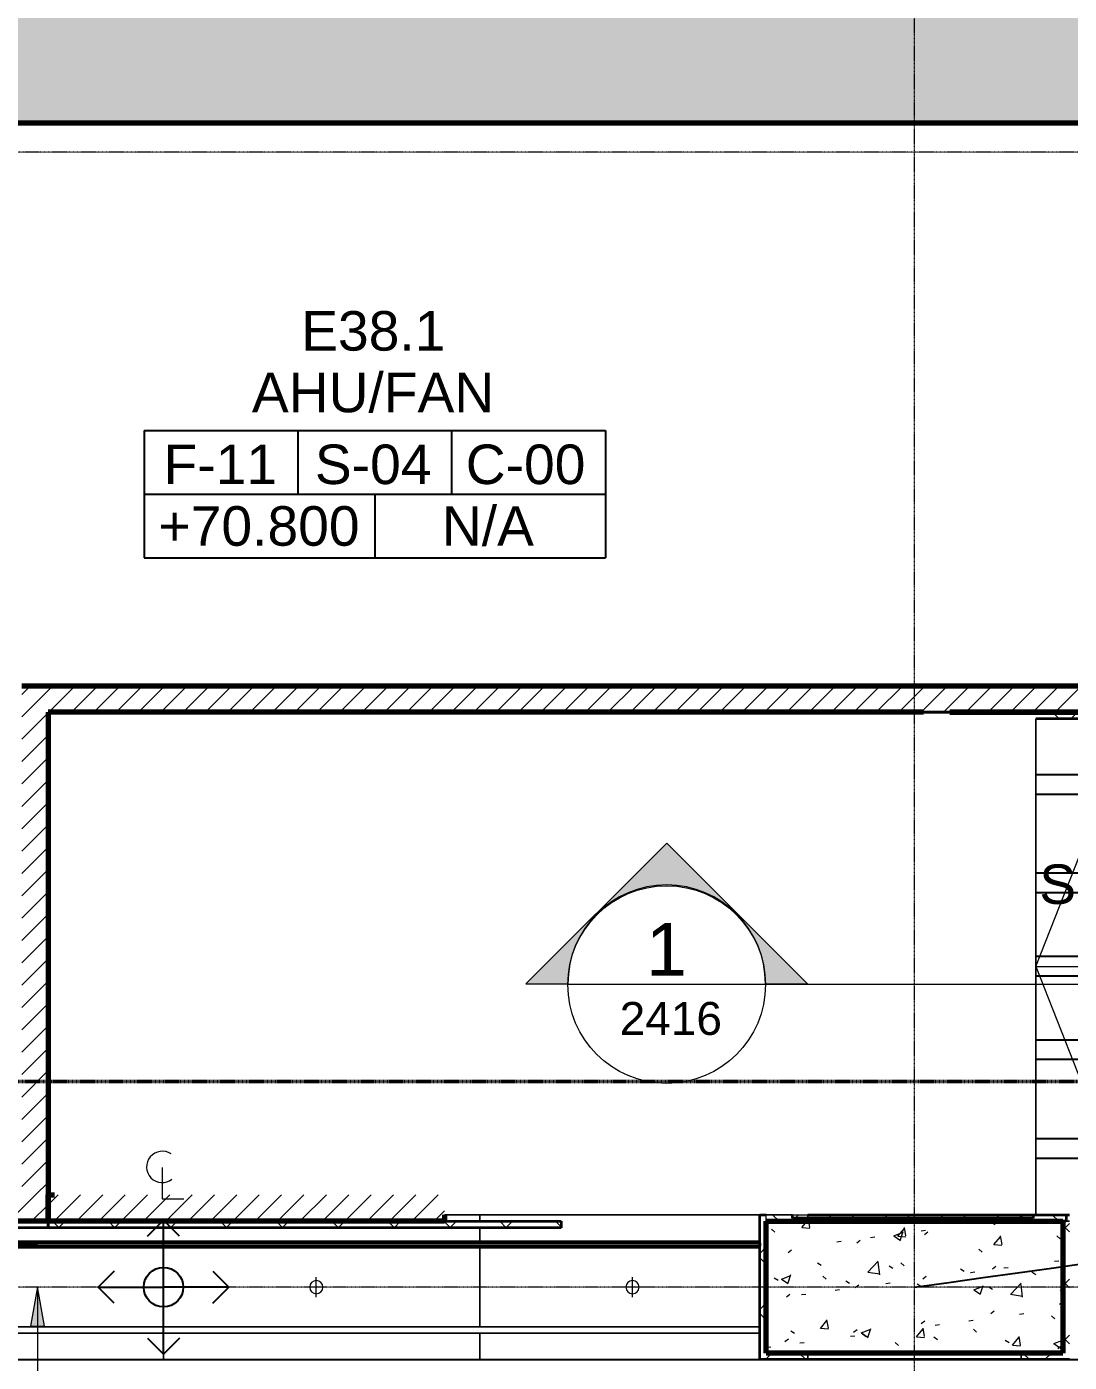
# Model space of a CAD drawing. Header units: millimetres. Extents: x -853228 to -744682, y -17776 to 32484.
# Drawn here: x -842620 to -834707, y 3009 to 13147 of the extents above; entities that cross this region are included whole.
import ezdxf
from ezdxf.xclip import XClip

# ---------------------------------------------------------------- set-up
doc = ezdxf.new("R2010")
doc.units = ezdxf.units.MM
doc.header["$XCLIPFRAME"] = 0
doc.linetypes.add('DPA_Grid _ Level 100', pattern=[10, 5.5, -1.6, 1.3, -1.6])
for name, color, linetype, lineweight in [('A-ANNO-NOTE', 3, 'Continuous', 25), ('A-CLNG', 2, 'Continuous', 9), ('A-CLNG-PATT', 2, 'Continuous', 9), ('A-COLS', 5, 'Continuous', 70), ('A-COLS-E', 1, 'Continuous', 35), ('A-DETL-GENF', 2, 'Continuous', 9), ('A-FLOR-E', 2, 'Continuous', 35), ('A-GLAZ-CURT', 2, 'Continuous', 9), ('A-ROOM-IDEN', 3, 'Continuous', 25), ('A-ROOM-LINE', 3, 'Continuous', 25), ('A-WALL', 5, 'Continuous', 35), ('A-WALL-FNSH', 2, 'Continuous', 35), ('A-WALL-PATT', 1, 'Continuous', 9), ('E-LITE-EQPM', 2, 'Continuous', 9), ('G-ANNO-SECL', 3, 'Continuous', 9), ('G-ANNO-TEXT', 3, 'Continuous', 9), ('I-WALL-E', 2, 'Continuous', 35), ('S-GRID', 251, 'Continuous', 9), ('WALL-E', 2, 'Continuous', 9)]:
    doc.layers.add(name, color=color, linetype=linetype, lineweight=lineweight)
doc.styles.add('Arial', font='arial.ttf', dxfattribs={"height": 400})
doc.styles.add('Arial_1', font='arial.ttf', dxfattribs={"height": 250})
doc.styles.add('Arial_2', font='arial.ttf', dxfattribs={"height": 300})
pattern_1 = [(50, (0, 0), (728.7365, -63.75582), [76.2, -838.2]), (355, (0, 0), (-140.9716, 764.2276), [60.96, -670.56]), (100.451, (60.7, -5.3), (587.77, 700.46675), [64.76, -712.36]), (46.184, (0, 203.2), (1084.3162, -168.171), [114.3, -1257.3]), (96.636, (90.4, 189.2), (949.6099, 989.7098), [97.14, -1068.54]), (351.184, (0, 203.2), (949.6206, 989.7012), [91.44, -1005.84]), (21, (101.6, 152.4), (606.45787, -409.06057), [76.2, -838.2]), (326, (101.6, 152.4), (247.20834, 736.7529), [60.96, -670.56]), (71.451, (152.14, 118.3), (853.66825, 327.6855), [64.76, -712.36]), (37.5, (0, 0), (12.35469, 338.22012), [33.528, -628.904, 33.528, -647.192, -673.1]), (37.5, (0, 0), (12.35469, 338.22012), [-1343.152, 33.528, -639.572]), (7.5, (0, 0), (267.27887, 400.72213), [33.528, -354.584, 33.528, -613.664, -256.54]), (7.5, (0, 0), (267.27887, 400.72213), [-1035.304, 33.528, -223.012]), (327.5, (-226.57, 0), (542.36333, -22.915345), [33.528, -220.472, 33.528, -758.952, -1051.56]), (327.5, (-226.57, 0), (542.36333, -22.915345), [-1046.48, 33.528, -1018.032]), (317.5, (-328.17, 0), (592.51696, 101.7071), [33.528, -296.672, 33.528, -492.76, -746.76]), (317.5, (-328.17, 0), (592.51696, 101.7071), [-856.488, 33.528, -713.232])]
pattern_2 = [(45, (0, 0), (-84.852814, 84.852814), [])]
pattern_3 = [(45, (0, 0), (-212.13203, 212.13203), []), (135, (0, 0), (-212.13203, -212.13203), [])]

# ---------------------------------------------------------------- blocks, each defined once
blk = doc.blocks.new('Arrow-Stair_Ramp-Direction _EWP-Down_ - Arrow Stair Line-18595492-4281-01 ENLARGED LOWER PLATFORM LEVEL - REFLECTED CEILING PLAN - SHEET 2')
at = {"layer": 'A-DETL-GENF', "lineweight": 9}
for q in [(954, 2632), (-305, 750), (954, -1132)]:
    blk.add_line((1693, 750), q, dxfattribs=at)
blk.add_circle((-305, 750), 30, dxfattribs=at)
blk = doc.blocks.new('DPA_Room Tag Box - Standard-4486259-4281-01 ENLARGED LOWER PLATFORM LEVEL - REFLECTED CEILING PLAN - SHEET 2')
at = {"layer": 'A-ROOM-LINE'}
for p, q in [((-17.5, -2.94), (-17.5, -12.6)), ((-17.5, -2.94), (17.5, -2.94)), ((-5.83, -2.94), (-5.83, -7.77)), ((5.83, -2.94), (5.83, -7.77)), ((17.5, -2.94), (17.5, -12.6)), ((-17.5, -7.77), (17.5, -7.77)), ((0, -7.77), (0, -12.6)), ((-17.5, -12.6), (17.5, -12.6))]:
    blk.add_line(p, q, dxfattribs=at)
blk = doc.blocks.new('M_Centreline - Centreline-12570908-4281-01 ENLARGED LOWER PLATFORM LEVEL - REFLECTED CEILING PLAN - SHEET 2')
at = {"layer": 'A-ANNO-NOTE', "lineweight": 18}
for p, q in [((-0.01, 0.59), (-0.01, -1.79)), ((-0.01, -1.79), (1.62, -1.79))]:
    blk.add_line(p, q, dxfattribs=at)
blk.add_arc((-0.01, 0.63), 1.19, 55.7755, 308.0372, dxfattribs=at)
blk = doc.blocks.new('DPA_AN_Setting out - Center-8732820-4281-01 ENLARGED LOWER PLATFORM LEVEL - REFLECTED CEILING PLAN - SHEET 2')
at = {"layer": 'A-ANNO-NOTE'}
for p, q in [((-1.21, 3.88), (0, 5.08)), ((1.21, 3.88), (0, 5.08)), ((0, 0), (0, 5.08)), ((-3.74, 1.21), (-4.95, 0)), ((3.74, 1.21), (4.95, 0)), ((-3.74, -1.21), (-4.95, 0)), ((-4.95, 0), (0, 0)), ((4.95, 0), (0, 0)), ((3.74, -1.21), (4.95, 0)), ((0, -5.08), (0, 0)), ((-1.21, -3.88), (0, -5.08)), ((1.21, -3.88), (0, -5.08))]:
    blk.add_line(p, q, dxfattribs=at)
blk.add_circle((0, 0), 1.5, dxfattribs=at)
blk = doc.blocks.new('DPA_AN_Section Line - UP-Left-16619271-4281-01 ENLARGED LOWER PLATFORM LEVEL - REFLECTED CEILING PLAN - SHEET 2')
at = {"layer": 'A-ANNO-NOTE', "lineweight": 9}
h = blk.add_hatch(color=256, dxfattribs=at)
edge = h.paths.add_edge_path()
edge.add_line((-7.5, 0.03), (-10.68, 0.03))
edge.add_line((-10.68, 0.03), (0, 10.71))
edge.add_line((0, 10.71), (10.68, 0.03))
edge.add_line((10.68, 0.03), (7.5, 0.03))
edge.add_arc((0, 0.03), 7.5, 0, 180)
at = {"layer": 'A-ANNO-NOTE', "lineweight": 18}
for p, q in [((0, 10.71), (-10.68, 0.03)), ((10.68, 0.03), (0, 10.71)), ((-10.68, 0.03), (-7.5, 0.03)), ((7.5, 0.03), (10.68, 0.03)), ((-7.5, 0), (7.5, 0))]:
    blk.add_line(p, q, dxfattribs=at)
at = {"layer": 'A-ANNO-NOTE', "lineweight": 9}
blk.add_line((7.5, 0), (150, 0), dxfattribs=at)
at = {"layer": 'A-ANNO-NOTE', "lineweight": 18}
blk.add_circle((0, -0.03), 7.5, dxfattribs=at)
blk.add_arc((0, 0.03), 7.5, 0, 180, dxfattribs=at)
blk = doc.blocks.new('*U393')
at = {"layer": 'S-GRID', "linetype": 'DPA_Grid _ Level 100'}
for p, q in [((-34200, -21354.7), (-34200, 16961.2)), ((22800, 8615), (-50209.7, 8615)), ((22800, 0), (-50209.7, 0))]:
    blk.add_line(p, q, dxfattribs=at)
blk = doc.blocks.new('Ceilings 41 - Ceilings 41-4377374-4281-01 ENLARGED LOWER PLATFORM LEVEL - REFLECTED CEILING PLAN - SHEET 2')
at = {"layer": 'A-CLNG'}
for p, q in [((-834958, 4079), (-837007, 4079)), ((-837007, 4079), (-834707, 4079)), ((-834707, 4079), (-834958, 4079))]:
    blk.add_line(p, q, dxfattribs=at)
blk = doc.blocks.new('System Panel - DPA-AR_Metal Ceiling Rectangular Panel-V24-4281-01 ENLARGED LOWER PLATFORM LEVEL - REFLECTED CEILING PLAN - SHEET 2')
at = {"layer": 'A-GLAZ-CURT'}
for p, q in [((-843982, 4029), (-843982, 3929)), ((-843982, 3929), (-843982, 4029)), ((-841582, 3929), (-841582, 4029)), ((-841582, 4029), (-841582, 3929)), ((-843982, 3929), (-841582, 3929)), ((-841582, 3929), (-843982, 3929))]:
    blk.add_line(p, q, dxfattribs=at)
blk = doc.blocks.new('System Panel - DPA-AR_Metal Ceiling Rectangular Panel-V25-4281-01 ENLARGED LOWER PLATFORM LEVEL - REFLECTED CEILING PLAN - SHEET 2')
at = {"layer": 'A-GLAZ-CURT'}
for p, q in [((-839182, 4129), (-839449, 4129)), ((-839449, 4129), (-839182, 4129)), ((-839182, 4079), (-839182, 4129)), ((-839182, 4129), (-839182, 4079)), ((-841582, 4029), (-841582, 3929)), ((-841582, 3929), (-841582, 4029)), ((-839182, 3929), (-839182, 4029)), ((-839182, 4029), (-839182, 3929)), ((-841582, 3929), (-839182, 3929)), ((-839182, 3929), (-841582, 3929))]:
    blk.add_line(p, q, dxfattribs=at)
blk = doc.blocks.new('System Panel - DPA-AR_Metal Ceiling Rectangular Panel-V26-4281-01 ENLARGED LOWER PLATFORM LEVEL - REFLECTED CEILING PLAN - SHEET 2')
at = {"layer": 'A-GLAZ-CURT'}
for p, q in [((-837057, 4129), (-839182, 4129)), ((-839182, 4129), (-839182, 4079)), ((-839182, 4079), (-839182, 4129)), ((-839182, 4129), (-837057, 4129)), ((-839182, 4029), (-839182, 3929)), ((-839182, 3929), (-839182, 4029)), ((-839182, 3929), (-837057, 3929)), ((-837057, 3929), (-839182, 3929))]:
    blk.add_line(p, q, dxfattribs=at)
blk = doc.blocks.new('System Panel - DPA-AR_Metal Ceiling Rectangular Panel-V15-4281-01 ENLARGED LOWER PLATFORM LEVEL - REFLECTED CEILING PLAN - SHEET 2')
at = {"layer": 'A-GLAZ-CURT'}
for p, q in [((-816382, 4129), (-818782, 4129)), ((-818782, 4129), (-818782, 3929)), ((-818782, 3929), (-818782, 4129)), ((-818782, 4129), (-816382, 4129)), ((-816382, 3929), (-816382, 4129)), ((-816382, 4129), (-816382, 3929)), ((-818782, 3929), (-816382, 3929)), ((-816382, 3929), (-818782, 3929))]:
    blk.add_line(p, q, dxfattribs=at)
blk = doc.blocks.new('System Panel - DPA-AR_Metal Ceiling Rectangular Panel-V27-4281-01 ENLARGED LOWER PLATFORM LEVEL - REFLECTED CEILING PLAN - SHEET 2')
at = {"layer": 'A-GLAZ-CURT'}
for p, q in [((-837057, 3229), (-839182, 3229)), ((-839182, 3229), (-839182, 3029)), ((-839182, 3029), (-839182, 3229)), ((-839182, 3229), (-837057, 3229)), ((-839182, 3029), (-837057, 3029)), ((-837057, 3029), (-839182, 3029))]:
    blk.add_line(p, q, dxfattribs=at)
blk = doc.blocks.new('System Panel - DPA-AR_Metal Ceiling Rectangular Panel-13139299-4281-01 ENLARGED LOWER PLATFORM LEVEL - REFLECTED CEILING PLAN - SHEET 2')
at = {"layer": 'A-GLAZ-CURT'}
for p, q in [((-818782, 3879), (-821182, 3879)), ((-821182, 3879), (-821182, 3279)), ((-821182, 3279), (-821182, 3879)), ((-821182, 3879), (-818782, 3879)), ((-818782, 3279), (-818782, 3879)), ((-818782, 3879), (-818782, 3279)), ((-821182, 3279), (-818782, 3279)), ((-818782, 3279), (-821182, 3279))]:
    blk.add_line(p, q, dxfattribs=at)
blk = doc.blocks.new('System Panel - DPA-AR_Metal Ceiling Rectangular Panel-V29-4281-01 ENLARGED LOWER PLATFORM LEVEL - REFLECTED CEILING PLAN - SHEET 2')
at = {"layer": 'A-GLAZ-CURT'}
for p, q in [((-837057, 3879), (-839182, 3879)), ((-839182, 3879), (-839182, 3279)), ((-839182, 3279), (-839182, 3879)), ((-839182, 3879), (-837057, 3879)), ((-839182, 3279), (-837057, 3279)), ((-837057, 3279), (-839182, 3279))]:
    blk.add_line(p, q, dxfattribs=at)
blk = doc.blocks.new('*U516')
at = {"layer": 'A-CLNG'}
for p, q in [((-31280, 4365), (-33278, 4365)), ((-33278, 4365), (-31280, 4365)), ((-33278, 550), (-33278, 4315)), ((-33278, 4315), (-33278, 550)), ((-33278, 4315), (-33278, 550)), ((-33278, 550), (-33278, 4315)), ((-35692, 550), (-35125, 550)), ((-35125, 550), (-35692, 550)), ((-33300, 550), (-33278, 550)), ((-33278, 550), (-33300, 550))]:
    blk.add_line(p, q, dxfattribs=at)
blk.add_blockref('Ceilings 41 - Ceilings 41-4377374-4281-01 ENLARGED LOWER PLATFORM LEVEL - REFLECTED CEILING PLAN - SHEET 2', (801682, -3579), dxfattribs=at)
at = {"layer": 'A-GLAZ-CURT'}
for name, p in [('System Panel - DPA-AR_Metal Ceiling Rectangular Panel-V25-4281-01 ENLARGED LOWER PLATFORM LEVEL - REFLECTED CEILING PLAN - SHEET 2', (801682, -3579)), ('System Panel - DPA-AR_Metal Ceiling Rectangular Panel-V26-4281-01 ENLARGED LOWER PLATFORM LEVEL - REFLECTED CEILING PLAN - SHEET 2', (801682, -3579)), ('System Panel - DPA-AR_Metal Ceiling Rectangular Panel-V24-4281-01 ENLARGED LOWER PLATFORM LEVEL - REFLECTED CEILING PLAN - SHEET 2', (801682, -3579)), ('System Panel - DPA-AR_Metal Ceiling Rectangular Panel-13139299-4281-01 ENLARGED LOWER PLATFORM LEVEL - REFLECTED CEILING PLAN - SHEET 2', (778882, -3579)), ('System Panel - DPA-AR_Metal Ceiling Rectangular Panel-13139299-4281-01 ENLARGED LOWER PLATFORM LEVEL - REFLECTED CEILING PLAN - SHEET 2', (781282, -3579)), ('System Panel - DPA-AR_Metal Ceiling Rectangular Panel-V29-4281-01 ENLARGED LOWER PLATFORM LEVEL - REFLECTED CEILING PLAN - SHEET 2', (801682, -3579)), ('System Panel - DPA-AR_Metal Ceiling Rectangular Panel-V15-4281-01 ENLARGED LOWER PLATFORM LEVEL - REFLECTED CEILING PLAN - SHEET 2', (776482, -4479)), ('System Panel - DPA-AR_Metal Ceiling Rectangular Panel-V15-4281-01 ENLARGED LOWER PLATFORM LEVEL - REFLECTED CEILING PLAN - SHEET 2', (778882, -4479)), ('System Panel - DPA-AR_Metal Ceiling Rectangular Panel-V27-4281-01 ENLARGED LOWER PLATFORM LEVEL - REFLECTED CEILING PLAN - SHEET 2', (801682, -3579))]:
    blk.add_blockref(name, p, dxfattribs=at)
blk = doc.blocks.new('LGF_DL_SAA_LowPower_DL1a - LGF_DL_SAA_LowPower_DL1a-8832329-4180-01 LOWER PLATFORM LEVEL - REFLECTED CEILING PLAN')
at = {"layer": 'A-DETL-GENF'}
for p, q in [((72.5, 0), (-72.5, 0)), ((0, 75), (0, -75))]:
    blk.add_line(p, q, dxfattribs=at)
blk.add_circle((0, 0), 50, dxfattribs=at)
blk = doc.blocks.new('C-1-PP19-AR-4180-01-B_20250908-040939_EXDOWNLIGHT')
at = {"layer": 'E-LITE-EQPM', "extrusion": (0, 0, -1), "rotation": 180}
for p in [(95740, 0), (93340, 0)]:
    blk.add_blockref('LGF_DL_SAA_LowPower_DL1a - LGF_DL_SAA_LowPower_DL1a-8832329-4180-01 LOWER PLATFORM LEVEL - REFLECTED CEILING PLAN', p, dxfattribs=at)
blk = doc.blocks.new('*U986')
blk.add_lwpolyline([(-107450, -550), (27650, -550), (27650, -3480), (-107450, -3480)], close=True)

msp = doc.modelspace()

# ---------------------------------------------------------------- hatches: boundary and pattern name
at = {"layer": 'A-WALL-PATT', "lineweight": 9}
h = msp.add_hatch(dxfattribs=at)
h.set_pattern_fill('FP_1', color=256, style=0, pattern_type=2)
h.set_pattern_definition(pattern_1)
h.paths.add_polyline_path([(-778775, 12414), (-778775, 13914), (-848907, 13914), (-848907, 12414), (-785882, 12414)])

# ---------------------------------------------------------------- linework, layer by layer
at = {"layer": 'A-FLOR-E'}
for p, q in [((-848907, 12414), (-778775, 12414)), ((-778775, 12414), (-848907, 12414)), ((-848907, 12414), (-778775, 12414)), ((-778775, 12414), (-848907, 12414))]:
    msp.add_line(p, q, dxfattribs=at)
at = {"layer": 'A-WALL', "color": 7, "lineweight": 70}
for p, q in [((-808182, 12414), (-848907, 12414)), ((-842657, 8144), (-826882, 8144))]:
    msp.add_line(p, q, dxfattribs=at)

# ---------------------------------------------------------------- block references
ref = msp.add_blockref('*U986', (-744682, 3579))
XClip(ref).set_block_clipping_path([(-104690.1238047113, -9620.0077451946), (-34092.6543255158, 14393.0014498748)])
at = {"layer": 'A-ROOM-IDEN', "xscale": 99.99999999999993, "yscale": 99.99999999999993, "zscale": 99.99999999999993}
msp.add_blockref('DPA_Room Tag Box - Standard-4486259-4281-01 ENLARGED LOWER PLATFORM LEVEL - REFLECTED CEILING PLAN - SHEET 2', (-839978, 10376), dxfattribs=at)

# ---------------------------------------------------------------- texts
at = {"layer": 'A-ROOM-IDEN', "lineweight": 9, "char_height": 300, "attachment_point": 1, "style": 'Arial_2'}
for s, insert, width in [('E38.1', (-840537, 10988), 1354.85), ('AHU/FAN', (-840911, 10520), 2252.74), ('F-11', (-841581, 9975), 1058.23), ('S-04', (-840433, 9975), 1090.29), ('C-00', (-839288, 9975), 1114.35), ('+70.800', (-841620, 9507), 1883.97), ('N/A', (-839469, 9507), 857.81)]:
    msp.add_mtext(s, dxfattribs=dict(at, insert=insert, width=width))

# ---------------------------------------------------------------- next in the draw order: hatches: boundary and pattern name
at = {"layer": 'A-CLNG-PATT', "lineweight": 25}
h = msp.add_hatch(dxfattribs=at)
h.set_pattern_fill('FP_6', color=256, style=0, pattern_type=2)
h.set_pattern_definition([(180, (-614721.4, 5305), (-5e-13, -4414), [3117.69, 0]), (0, (-617839, 4705), (0, -4414), [3117.69, 0]), (90, (-614721.4, 3805), (3117.69, -2e-13), [4414, 0]), (90, (-617839, 3805), (3117.69, -2e-13), [4414, 0]), (180, (-614721.4, 5937), (-5e-13, -4414), [3117.69, 0]), (0, (-617839, 5455), (0, -4414), [3117.69, 0]), (180, (-614721.4, 6087), (-5e-13, -4414), [3117.69, 0]), (0, (-617839, 3955), (0, -4414), [3117.69, 0]), (0, (-617839, 4555), (0, -4414), [3117.69, 0]), (180, (-614721.4, 6569), (-5e-13, -4414), [3117.69, 0]), (180, (-614721.4, 6719), (-5e-13, -4414), [3117.69, 0]), (180, (-614721.4, 8069), (-5e-13, -4414), [3117.69, 0]), (0, (-617839, 7469), (0, -4414), [3117.69, 0]), (0, (-617839, 7319), (0, -4414), [3117.69, 0])])
h.paths.add_polyline_path([(-834707, 4129), (-832963, 4129), (-832963, 7894), (-834961, 7894), (-834961, 4129), (-834707, 4129)])
h.paths.add_polyline_path([(-833426, 4555), (-834520, 4555), (-834520, 4705), (-833426, 4705), (-833426, 4568)])
h.paths.add_polyline_path([(-833426, 5936), (-834520, 5936), (-834520, 6086), (-833426, 6086), (-833426, 5949)])
h.paths.add_polyline_path([(-834506, 7319), (-834517, 7319), (-834517, 7469), (-833423, 7469), (-833423, 7319), (-833929, 7319)])
at = {"layer": 'A-COLS-E', "lineweight": 9}
h = msp.add_hatch(dxfattribs=at)
h.set_pattern_fill('FP_1', color=256, style=0, pattern_type=2)
h.set_pattern_definition(pattern_1)
h.paths.add_polyline_path([(-834757, 3079), (-834757, 4079), (-837007, 4079), (-837007, 3079), (-836135, 3079)])
at = {"layer": 'A-WALL-PATT', "lineweight": 9}
h = msp.add_hatch(dxfattribs=at)
h.set_pattern_fill('FP_2', color=256, style=0, pattern_type=2)
h.set_pattern_definition(pattern_2)
h.paths.add_polyline_path([(-814007, 7944), (-814007, 8144), (-842657, 8144), (-842657, 7944), (-826541, 7944), (-826539, 7949), (-826528, 7944), (-814074, 7944)])
h = msp.add_hatch(dxfattribs=at)
h.set_pattern_fill('FP_2', color=256, style=0, pattern_type=2)
h.set_pattern_definition(pattern_2)
h.paths.add_polyline_path([(-842457, 4279), (-842457, 7944), (-842657, 7944), (-842657, 4279)])
h = msp.add_hatch(dxfattribs=at)
h.set_pattern_fill('FP_3', color=256, style=0, pattern_type=2)
h.set_pattern_definition(pattern_3)
h.paths.add_polyline_path([(-818486, 7894), (-817973, 7894), (-817973, 7944), (-826528, 7944), (-826492, 7928), (-826489, 7931), (-826482, 7934), (-826475, 7931), (-826472, 7924), (-826472, 7919), (-826415, 7894), (-820692, 7894)])
h.paths.add_polyline_path([(-826582, 7894), (-826526, 7894), (-826557, 7908), (-826541, 7944), (-834961, 7944), (-834961, 7894), (-826621, 7894)])
h = msp.add_hatch(dxfattribs=at)
h.set_pattern_fill('FP_2', color=256, style=0, pattern_type=2)
h.set_pattern_definition(pattern_2)
h.paths.add_polyline_path([(-842457, 4079), (-842457, 4279), (-849372, 4279), (-849372, 4079), (-845782, 4079), (-845782, 4129), (-844582, 4129), (-844582, 4079), (-842754, 4079)])
h = msp.add_hatch(dxfattribs=at)
h.set_pattern_fill('FP_2', color=256, style=0, pattern_type=2)
h.set_pattern_definition(pattern_2)
h.paths.add_polyline_path([(-839449, 4079), (-839449, 4279), (-842457, 4279), (-842457, 4079), (-839449, 4079)])
h = msp.add_hatch(dxfattribs=at)
h.set_pattern_fill('FP_3', color=256, style=0, pattern_type=2)
h.set_pattern_definition(pattern_3)
h.paths.add_polyline_path([(-842754, 4029), (-842457, 4029), (-842457, 4079), (-844582, 4079), (-844582, 4039), (-845638, 4039), (-845616, 4029), (-844582, 4029)])
h.paths.add_polyline_path([(-845726, 4029), (-845749, 4039), (-845782, 4039), (-845782, 4079), (-846132, 4079), (-846132, 4029), (-845757, 4029)])
h = msp.add_hatch(dxfattribs=at)
h.set_pattern_fill('FP_3', color=256, style=0, pattern_type=2)
h.set_pattern_definition(pattern_3)
h.paths.add_polyline_path([(-838563, 4029), (-838563, 4079), (-842457, 4079), (-842457, 4029), (-840548, 4029)])
h = msp.add_hatch(dxfattribs=at)
h.set_pattern_fill('FP_3', color=256, style=0, pattern_type=2)
h.set_pattern_definition(pattern_3)
h.paths.add_polyline_path([(-837057, 3029), (-837007, 3029), (-837007, 4129), (-837057, 4129), (-837057, 3753)])
h = msp.add_hatch(dxfattribs=at)
h.set_pattern_fill('FP_3', color=256, style=0, pattern_type=2)
h.set_pattern_definition(pattern_3)
h.paths.add_polyline_path([(-834757, 4079), (-834707, 4079), (-834707, 4129), (-837007, 4129), (-837007, 4079), (-836135, 4079)])
h = msp.add_hatch(dxfattribs=at)
h.set_pattern_fill('FP_3', color=256, style=0, pattern_type=2)
h.set_pattern_definition(pattern_3)
h.paths.add_polyline_path([(-834961, 4079), (-834732, 4079), (-834732, 4129), (-835072, 4129), (-835072, 4079)])
h.paths.add_polyline_path([(-836692, 4079), (-836692, 4129), (-837007, 4129), (-837007, 4079)])
h = msp.add_hatch(dxfattribs=at)
h.set_pattern_fill('FP_3', color=256, style=0, pattern_type=2)
h.set_pattern_definition(pattern_3)
h.paths.add_polyline_path([(-834707, 3079), (-834707, 4079), (-834757, 4079), (-834757, 3079)])
h = msp.add_hatch(dxfattribs=at)
h.set_pattern_fill('FP_3', color=256, style=0, pattern_type=2)
h.set_pattern_definition(pattern_3)
h.paths.add_polyline_path([(-834707, 3029), (-834707, 3079), (-835072, 3079), (-835072, 3029)])
h.paths.add_polyline_path([(-837007, 3029), (-836692, 3029), (-836692, 3079), (-837007, 3079)])
at = {"layer": 'G-ANNO-TEXT'}
msp.add_hatch(color=7, dxfattribs=at).paths.add_polyline_path([(-842538, 3582), (-842591, 3282), (-842485, 3282)])

# ---------------------------------------------------------------- next in the draw order: linework, layer by layer
msp.add_spline([(-835882, 3579), (-801682, 12088), (-758836, 27097), (-744682, 3579)], degree=3)
at = {"layer": 'A-COLS'}
for p, q in [((-837007, 3079), (-837007, 4079)), ((-837007, 4079), (-834757, 4079)), ((-834757, 4079), (-834757, 3079)), ((-834757, 3079), (-837007, 3079))]:
    msp.add_line(p, q, dxfattribs=at)
at = {"layer": 'A-FLOR-E'}
for p, q in [((-834846, 7944), (-842457, 7944)), ((-842457, 7944), (-834846, 7944)), ((-834846, 4079), (-837007, 4079)), ((-835363, 4079), (-834846, 4079))]:
    msp.add_line(p, q, dxfattribs=at)
at = {"layer": 'A-WALL', "color": 7, "lineweight": 70}
for p, q in [((-835813, 7944), (-842457, 7944)), ((-842457, 7944), (-842457, 4279)), ((-826582, 7944), (-835613, 7944)), ((-835613, 7944), (-826582, 7944)), ((-842457, 4279), (-842457, 4079)), ((-842457, 4279), (-842408, 4279)), ((-842457, 4079), (-842457, 4279)), ((-842457, 4079), (-844582, 4079)), ((-839449, 4079), (-842457, 4079)), ((-839449, 4129), (-839449, 4079))]:
    msp.add_line(p, q, dxfattribs=at)
at = {"layer": 'A-WALL', "lineweight": 9}
for p, q in [((-837007, 4129), (-836692, 4129)), ((-836692, 4079), (-837007, 4079)), ((-836692, 4129), (-836692, 4079)), ((-836692, 4079), (-836692, 4129)), ((-836692, 3079), (-836692, 3029)), ((-836692, 3029), (-836692, 3079)), ((-835072, 3029), (-835072, 3079)), ((-835072, 3079), (-835072, 3029))]:
    msp.add_line(p, q, dxfattribs=at)
at = {"layer": 'A-WALL-FNSH', "color": 250}
for p, q in [((-826582, 7894), (-834961, 7894)), ((-844582, 4079), (-842457, 4079)), ((-842457, 4079), (-842457, 4029)), ((-842457, 4029), (-842457, 4079)), ((-842457, 4079), (-838563, 4079)), ((-838563, 4079), (-838563, 4029)), ((-837057, 3029), (-837057, 4129)), ((-837057, 4129), (-837007, 4129)), ((-837007, 4079), (-837007, 3079)), ((-836807, 4104), (-836807, 4129)), ((-834982, 4104), (-836807, 4104)), ((-836692, 4129), (-834707, 4129)), ((-836692, 4129), (-835072, 4129)), ((-834757, 4079), (-836692, 4079)), ((-835072, 4079), (-836692, 4079)), ((-835072, 4129), (-834732, 4129)), ((-835072, 4079), (-835072, 4129)), ((-835072, 4129), (-835072, 4079)), ((-834732, 4079), (-835072, 4079)), ((-834982, 4129), (-834982, 4104)), ((-834757, 3079), (-834757, 4079)), ((-834732, 4129), (-834732, 4079)), ((-842457, 4029), (-844582, 4029)), ((-838563, 4029), (-842457, 4029)), ((-837007, 3079), (-836692, 3079)), ((-836692, 3079), (-835072, 3079)), ((-835072, 3079), (-834757, 3079)), ((-837007, 3029), (-837057, 3029)), ((-836692, 3029), (-837007, 3029)), ((-835072, 3029), (-836692, 3029)), ((-834707, 3029), (-835072, 3029))]:
    msp.add_line(p, q, dxfattribs=at)
at = {"layer": 'G-ANNO-SECL', "linetype": 'DPA_Grid _ Level 100', "lineweight": 50}
msp.add_line((-851365, 5140), (-776604, 5140), dxfattribs=at)
at = {"layer": 'G-ANNO-TEXT', "color": 10}
for p, q in [((-842538, 3582), (-842591, 3282)), ((-842485, 3282), (-842538, 3582)), ((-842538, 3582), (-842538, -9495)), ((-842591, 3282), (-842485, 3282))]:
    msp.add_line(p, q, dxfattribs=at)
at = {"layer": 'I-WALL-E'}
for p, q in [((-842457, 4129), (-842457, 7944)), ((-842457, 7944), (-842457, 4129)), ((-842457, 7944), (-842407, 7944)), ((-842407, 7944), (-842457, 7944)), ((-842457, 7944), (-842407, 7944)), ((-842407, 7944), (-842457, 7944)), ((-840042, 7944), (-842427, 7944)), ((-842427, 7944), (-840234, 7944)), ((-842407, 7944), (-840254, 7944)), ((-839949, 7944), (-842407, 7944)), ((-840254, 7944), (-837229, 7944)), ((-840234, 7944), (-837234, 7944)), ((-837046, 7944), (-840042, 7944)), ((-836949, 7944), (-839949, 7944)), ((-837234, 7944), (-836493, 7944)), ((-837229, 7944), (-836493, 7944)), ((-836493, 7944), (-837046, 7944)), ((-836493, 7944), (-836949, 7944)), ((-836493, 7944), (-834846, 7944)), ((-834846, 7944), (-836493, 7944)), ((-836493, 7944), (-835613, 7944)), ((-835613, 7944), (-836493, 7944)), ((-835613, 7944), (-835563, 7944)), ((-835563, 7944), (-835613, 7944)), ((-837057, 3914), (-845359, 3914)), ((-845359, 3914), (-842538, 3914)), ((-842538, 3894), (-845314, 3894)), ((-845314, 3894), (-837057, 3894)), ((-837057, 3914), (-837057, 3894))]:
    msp.add_line(p, q, dxfattribs=at)
at = {"layer": 'WALL-E'}
for p, q in [((-842457, 7944), (-842457, 4129)), ((-842407, 7944), (-842457, 7944)), ((-842457, 7944), (-842407, 7944)), ((-842457, 7944), (-834846, 7944)), ((-835588, 7944), (-842457, 7944)), ((-842457, 7944), (-834846, 7944)), ((-840234, 7944), (-842457, 7944)), ((-842457, 7894), (-842457, 7944)), ((-840254, 7944), (-842457, 7944)), ((-837229, 7944), (-840254, 7944)), ((-837234, 7944), (-840234, 7944)), ((-834846, 7944), (-837234, 7944)), ((-835613, 7944), (-837229, 7944)), ((-835613, 7944), (-835563, 7944)), ((-835563, 7944), (-835613, 7944)), ((-834846, 7944), (-835588, 7944)), ((-835563, 7944), (-835363, 7944)), ((-835363, 7944), (-835563, 7944)), ((-840079, 4079), (-840080, 4079)), ((-839766, 4079), (-839780, 4079)), ((-839763, 4079), (-839765, 4079)), ((-839466, 4079), (-839480, 4079)), ((-839463, 4079), (-839465, 4079)), ((-839166, 4079), (-839180, 4079)), ((-839163, 4079), (-839165, 4079)), ((-838866, 4079), (-838880, 4079)), ((-838863, 4079), (-838865, 4079)), ((-837007, 4079), (-837007, 4129)), ((-837007, 4129), (-836692, 4129)), ((-836692, 4079), (-837007, 4079)), ((-834707, 4079), (-837007, 4079)), ((-837007, 4079), (-834707, 4079)), ((-836692, 4079), (-835072, 4079)), ((-840080, 4029), (-840079, 4029)), ((-839780, 4029), (-839766, 4029)), ((-839765, 4029), (-839763, 4029)), ((-839480, 4029), (-839466, 4029)), ((-839465, 4029), (-839463, 4029)), ((-839180, 4029), (-839166, 4029)), ((-839165, 4029), (-839163, 4029)), ((-838880, 4029), (-838866, 4029)), ((-838865, 4029), (-838863, 4029)), ((-842538, 3914), (-842538, 3929)), ((-842538, 3879), (-842538, 3894)), ((-842538, 3879), (-837057, 3879)), ((-835072, 3079), (-836692, 3079)), ((-836692, 3029), (-835072, 3029))]:
    msp.add_line(p, q, dxfattribs=at)

# ---------------------------------------------------------------- next in the draw order: block references
for name in ['*U393', '*U516']:
    msp.add_blockref(name, (-801682, 3579))
ref = msp.add_blockref('C-1-PP19-AR-4180-01-B_20250908-040939_EXDOWNLIGHT', (-744682, 3579))
XClip(ref).set_block_clipping_path([(-104690.1238047113, -9620.0077451946), (-34092.6543255158, 14393.0014498748)])
at = {"layer": 'A-ANNO-NOTE', "xscale": 100, "yscale": 100, "zscale": 100}
for name, p in [('DPA_AN_Section Line - UP-Left-16619271-4281-01 ENLARGED LOWER PLATFORM LEVEL - REFLECTED CEILING PLAN - SHEET 2', (-837763, 5879)), ('M_Centreline - Centreline-12570908-4281-01 ENLARGED LOWER PLATFORM LEVEL - REFLECTED CEILING PLAN - SHEET 2', (-841590, 4429)), ('DPA_AN_Setting out - Center-8732820-4281-01 ENLARGED LOWER PLATFORM LEVEL - REFLECTED CEILING PLAN - SHEET 2', (-841582, 3579))]:
    msp.add_blockref(name, p, dxfattribs=at)
at = {"layer": 'A-DETL-GENF', "rotation": 180}
msp.add_blockref('Arrow-Stair_Ramp-Direction _EWP-Down_ - Arrow Stair Line-18595492-4281-01 ENLARGED LOWER PLATFORM LEVEL - REFLECTED CEILING PLAN - SHEET 2', (-833268, 6762), dxfattribs=at)

# ---------------------------------------------------------------- next in the draw order: texts
at = {"layer": 'A-ANNO-NOTE', "lineweight": 9, "attachment_point": 1}
for s, insert, char_height, width, style in [('1', (-837920, 6344), 400, 376.79, 'Arial'), ('2416', (-838120, 5744), 250, 929.96, 'Arial_1')]:
    msp.add_mtext(s, dxfattribs=dict(at, insert=insert, char_height=char_height, width=width, style=style))
at = {"layer": 'G-ANNO-TEXT', "color": 7, "insert": (-834935, 6788), "char_height": 300, "width": 3511.39, "attachment_point": 1, "style": 'Arial_2'}
msp.add_mtext('SLOPE UP 30°', dxfattribs=at)

doc.saveas('drawing.dxf')
